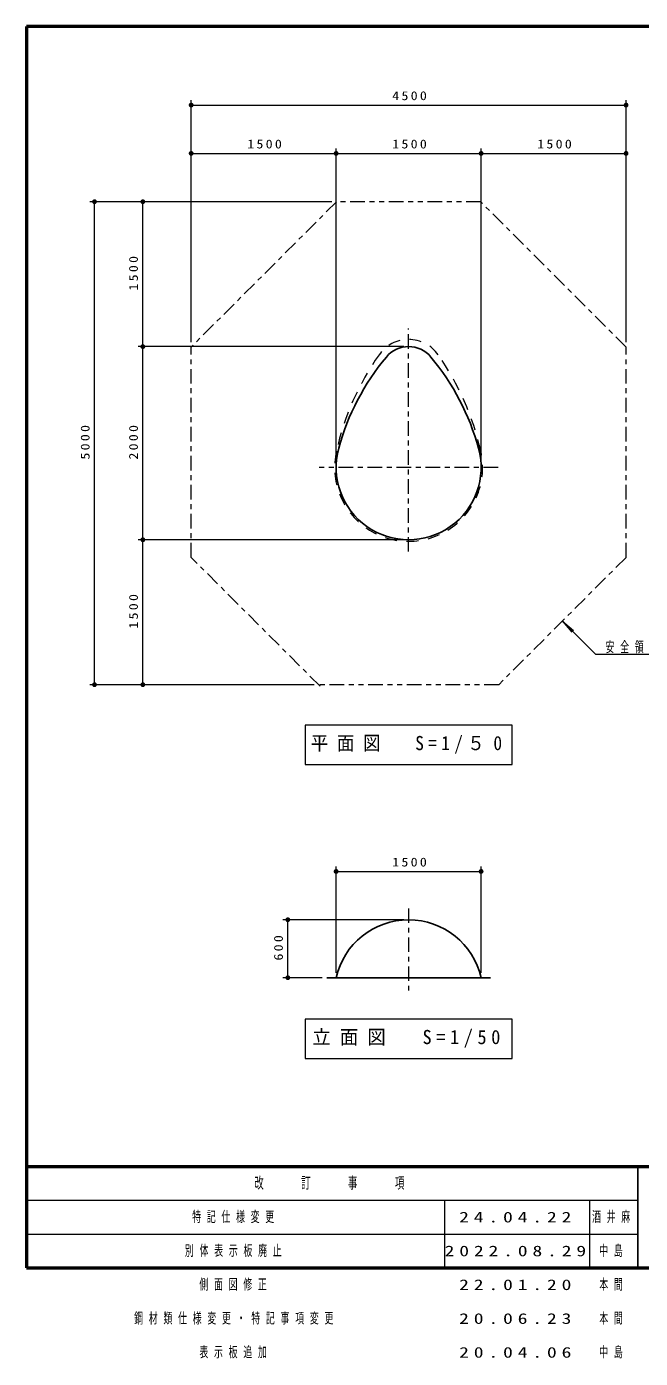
# Model space of a CAD drawing. Units: millimetres on the paper, scale 1:50. Extents: x -365 to 0, y -19 to 257.
# Drawn here: x -365 to -238, y -18.7 to 257 of the extents above; entities that cross this region are included whole.
import ezdxf

# ---------------------------------------------------------------- set-up
doc = ezdxf.new("R2010")
doc.units = ezdxf.units.MM
for name, pattern in [('USER1', [4.5, 2.5, -2]), ('USER2', [6, 3, -1, 1, -1]), ('USER3', [8, 3, -1, 1, -1, 1, -1])]:
    doc.linetypes.add(name, pattern=pattern)
doc.layers.add('LY_1', color=7, linetype='Continuous', lineweight=13)
doc.layers.add('LY_2', color=7, linetype='Continuous', lineweight=13)
doc.styles.add('ＭＳ ゴシック', font='')
doc.styles.get('ＭＳ ゴシック').set_extended_font_data('MS Gothic')

# ---------------------------------------------------------------- blocks, each defined once
blk = doc.blocks.new('filled_dot')
at = {"color": 0, "linetype": 'Continuous', "lineweight": -2, "const_width": 1.25}
blk.add_lwpolyline([(-0.625, 0, 1), (0.625, 0, 1)], format="xyb", close=True, dxfattribs=at)

msp = doc.modelspace()

# ---------------------------------------------------------------- linework, layer by layer
at = {"layer": 'LY_1'}
for p, q in [((-330.954, 231.754), (-330.954, 241.754)), ((-330.954, 240.754), (-240.954, 240.754)), ((-240.954, 231.754), (-240.954, 241.754)), ((-330.954, 191.665), (-330.954, 231.754)), ((-300.954, 166.754), (-300.954, 231.754)), ((-270.954, 166.754), (-270.954, 231.754)), ((-240.954, 191.665), (-240.954, 231.754)), ((-330.954, 230.754), (-300.954, 230.754)), ((-300.954, 230.754), (-270.954, 230.754)), ((-270.954, 230.754), (-240.954, 230.754)), ((-341.954, 220.754), (-351.954, 220.754)), ((-350.954, 120.754), (-350.954, 220.754)), ((-301.866, 220.754), (-341.954, 220.754)), ((-340.954, 190.754), (-340.954, 220.754)), ((-286.954, 190.754), (-341.954, 190.754)), ((-340.954, 150.754), (-340.954, 190.754)), ((-286.954, 150.754), (-341.954, 150.754)), ((-340.954, 120.754), (-340.954, 150.754)), ((-254.134, 133.934), (-252.206, 131.636)), ((-254.134, 133.934), (-251.836, 132.005)), ((-247.297, 127.096), (-254.134, 133.934)), ((-247.297, 127.096), (-224.208, 127.096)), ((-341.954, 120.754), (-351.954, 120.754)), ((-305.477, 120.754), (-341.954, 120.754)), ((-307.354, 112.38), (-307.354, 104.247)), ((-264.554, 112.38), (-307.354, 112.38)), ((-264.554, 104.247), (-264.554, 112.38)), ((-307.354, 104.247), (-264.554, 104.247)), ((-300.954, 61.085), (-300.954, 83.085)), ((-270.954, 61.085), (-270.954, 83.085)), ((-300.954, 82.085), (-270.954, 82.085)), ((-286.954, 72.085), (-311.954, 72.085)), ((-310.954, 60.085), (-310.954, 72.085)), ((-303.868, 60.085), (-311.954, 60.085)), ((-307.354, 51.515), (-307.354, 43.382)), ((-264.554, 51.515), (-307.354, 51.515)), ((-264.554, 43.382), (-264.554, 51.515)), ((-307.354, 43.382), (-264.554, 43.382))]:
    msp.add_line(p, q, dxfattribs=at)
at = {"layer": 'LY_1', "linetype": 'USER2'}
for p, q in [((-300.866, 220.754), (-330.954, 190.665)), ((-240.954, 190.665), (-271.043, 220.754)), ((-285.954, 148.298), (-285.954, 194.526)), ((-330.954, 147.114), (-330.954, 190.665)), ((-240.954, 147.114), (-240.954, 190.665)), ((-267.432, 165.754), (-304.477, 165.754)), ((-304.259, 120.419), (-330.954, 147.114)), ((-240.954, 147.114), (-267.315, 120.754)), ((-285.954, 74.432), (-285.954, 56.71))]:
    msp.add_line(p, q, dxfattribs=at)
at = {"layer": 'LY_1', "linetype": 'USER3'}
for p, q in [((-271.043, 220.754), (-300.866, 220.754)), ((-267.315, 120.754), (-304.477, 120.754))]:
    msp.add_line(p, q, dxfattribs=at)
at = {"layer": 'LY_1', "lineweight": 25}
for p in [(-302.868, 60.085), (-269.04, 60.085)]:
    msp.add_line(p, (-285.954, 60.085), dxfattribs=at)
at = {"layer": 'LY_1', "linetype": 'USER1'}
for centre, radius, start, end in [((-285.954, 184.754), 7.48, 35.0868, 144.9132), ((-246.251, 156.863), 56, 144.9132, 167.37856), ((-325.658, 156.863), 56, 12.62144, 35.0868), ((-285.954, 165.754), 15.313, 167.37856, 12.62144)]:
    msp.add_arc(centre, radius, start, end, dxfattribs=at)
at = {"layer": 'LY_1', "lineweight": 25}
for centre, radius, start, end in [((-285.954, 184.754), 6, 39.8775, 140.1225), ((-252.188, 156.543), 50, 140.1225, 164.74248), ((-319.721, 156.543), 50, 15.25752, 39.8775), ((-285.954, 165.754), 15, 164.74248, 15.25752), ((-285.954, 56.71), 15.375, 12.68038, 167.31962)]:
    msp.add_arc(centre, radius, start, end, dxfattribs=at)
at = {"layer": 'LY_2', "lineweight": 50}
for p, q in [((0, 257), (-365, 257)), ((-365, 257), (-365, 0)), ((-365, 21), (0, 21)), ((-365, 0), (0, 0))]:
    msp.add_line(p, q, dxfattribs=at)
at = {"layer": 'LY_2', "lineweight": 25}
msp.add_line((-238.5, 21), (-238.5, 0), dxfattribs=at)
at = {"layer": 'LY_2'}
for p, q in [((-365, 14), (-238.5, 14)), ((-278.5, 14), (-278.5, 0)), ((-248.5, 14), (-248.5, 0)), ((-365, 7), (-238.5, 7))]:
    msp.add_line(p, q, dxfattribs=at)

# ---------------------------------------------------------------- block references
at = {"layer": 'LY_1', "xscale": 0.4, "yscale": 0.4}
for p in [(-330.954, 240.754), (-330.954, 230.754), (-300.954, 230.754), (-270.954, 230.754), (-300.954, 82.085)]:
    msp.add_blockref('filled_dot', p, dxfattribs=at)
for p, rotation in [((-240.954, 240.754), 180), ((-300.954, 230.754), 180), ((-270.954, 230.754), 180), ((-240.954, 230.754), 180), ((-350.954, 220.754), 270), ((-340.954, 220.754), 270), ((-340.954, 190.754), 90), ((-340.954, 190.754), 270), ((-340.954, 150.754), 90), ((-340.954, 150.754), 270), ((-350.954, 120.754), 90), ((-340.954, 120.754), 90), ((-270.954, 82.085), 180), ((-310.954, 72.085), 270), ((-310.954, 60.085), 90)]:
    msp.add_blockref('filled_dot', p, dxfattribs=dict(at, rotation=rotation))

# ---------------------------------------------------------------- texts
at = {"layer": 'LY_1', "style": 'ＭＳ ゴシック'}
for s, insert, char_height, attachment_point in [('\\T1.33;\\W1.15;4500', (-285.526, 241.754), 1.833, 8), ('\\T1.33;\\W1.15;1500', (-315.533, 231.754), 1.833, 8), ('\\T1.33;\\W1.15;1500', (-285.533, 231.754), 1.833, 8), ('\\T1.33;\\W1.15;1500', (-255.533, 231.754), 1.833, 8), ('\\T1.64;\\W0.6;安全領域を示す', (-245.208, 127.246), 2.199, 7), ('\\T1.5;\\W0.9;平面図\u3000S=1/５0', (-285.954, 108.314), 2.933, 5), ('\\T1.33;\\W1.15;1500', (-285.533, 83.085), 1.833, 8), ('\\T1.5;\\W0.95;立面図\u3000S=1/50', (-285.954, 47.449), 2.933, 5), ('\\T1.64;\\W0.6;特記仕様変更', (-330.75, 10.5), 2.199, 4), ('\\T1.5;\\W1.35;24.04.22', (-275.5, 10.5), 2.199, 4), ('\\T1.64;\\W0.6;酒井麻', (-248, 10.5), 2.199, 4), ('\\T1.64;\\W0.6;別体表示板廃止', (-332.25, 3.5), 2.199, 4), ('\\T1.5;\\W1.35;2022.08.29', (-278.5, 3.5), 2.199, 4), ('\\T1.64;\\W0.6;中島', (-246.5, 3.5), 2.199, 4), ('\\T1.64;\\W0.6;側面図修正', (-329.25, -3.5), 2.199, 4), ('\\T1.5;\\W1.35;22.01.20', (-275.5, -3.5), 2.199, 4), ('\\T1.64;\\W0.6;本間', (-246.5, -3.5), 2.199, 4), ('\\T1.64;\\W0.6;鋼材類仕様変更・特記事項変更', (-342.75, -10.5), 2.199, 4), ('\\T1.5;\\W1.35;20.06.23', (-275.5, -10.5), 2.199, 4), ('\\T1.64;\\W0.6;本間', (-246.5, -10.5), 2.199, 4), ('\\T1.64;\\W0.6;表示板追加', (-329.25, -17.5), 2.199, 4), ('\\T1.5;\\W1.35;20.04.06', (-275.5, -17.5), 2.199, 4), ('\\T1.64;\\W0.6;中島', (-246.5, -17.5), 2.199, 4)]:
    msp.add_mtext(s, dxfattribs=dict(at, insert=insert, char_height=char_height, attachment_point=attachment_point))
at = {"layer": 'LY_1', "char_height": 1.833, "attachment_point": 8, "rotation": 90, "style": 'ＭＳ ゴシック'}
for s, insert in [('\\T1.33;\\W1.15;1500', (-341.954, 206.175)), ('\\T1.33;\\W1.15;5000', (-351.954, 171.177)), ('\\T1.33;\\W1.15;2000', (-341.954, 171.177)), ('\\T1.33;\\W1.15;1500', (-341.954, 136.175)), ('\\T1.33;\\W1.15;600', (-311.954, 66.502))]:
    msp.add_mtext(s, dxfattribs=dict(at, insert=insert))
at = {"layer": 'LY_2', "insert": (-301.75, 17.5), "char_height": 2.346, "attachment_point": 5, "style": 'ＭＳ ゴシック'}
msp.add_mtext('\\T1.64;\\W0.6;改\u3000\u3000訂\u3000\u3000事\u3000\u3000項', dxfattribs=at)

doc.saveas('drawing.dxf')
